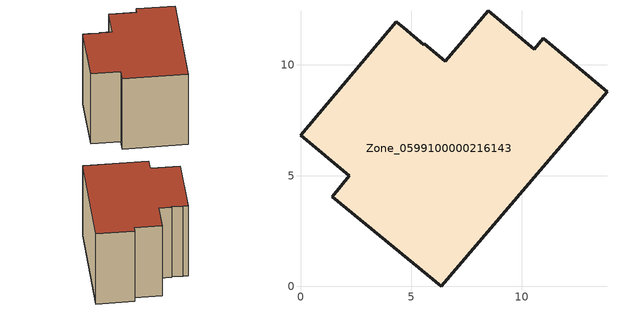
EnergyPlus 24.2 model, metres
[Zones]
Zone_0599100000216143
 floor ground (C_G): 6.54,10.16 8.48,12.45 10.56,10.71 10.96,11.2 13.84,8.79 6.36,0 1.43,4.06 2.21,4.99 0,6.83 4.31,11.95 4.67,11.68 5.57,10.92 5.59,10.97 z0
 wall outside (C_F): 2.21,4.99 1.43,4.06 6.36,0 13.84,8.79 10.96,11.2 10.56,10.71 8.48,12.45 6.54,10.16 5.59,10.97 5.57,10.92 4.67,11.68 4.31,11.95 0,6.83 2.21,4.99 z0:8.18
 roof outside (C_R): 4.67,11.68 4.31,11.95 0,6.83 2.21,4.99 1.43,4.06 6.36,0 13.84,8.79 10.96,11.2 10.56,10.71 8.48,12.45 6.54,10.16 5.59,10.97 5.57,10.92 z8.18
[BUILDING]
Pand.0599100000216143: North Axis=0; Terrain=City; Loads Convergence Tolerance Value=0.04; Temperature Convergence Tolerance Value=0.4; Solar Distribution=FullExterior; Maximum Number of Warmup Days=25; Minimum Number of Warmup Days=1
[Site:Location]
Rotterdam.The.Hague.AP_ZH_NLD Design_Conditions: Latitude=51.96; Longitude=4.45; Time Zone=1; Elevation=-4.5
[SITE:GROUNDTEMPERATURE:BUILDINGSURFACE]
18, 18, 18, 18, 18, 18, 18, 18, 18, 18, 18, 18
[MATERIAL] Thermal Absorptance=0.9; Solar Absorptance=0.7; Visible Absorptance=0.7
Name | Roughness | Thickness | Conductivity | Density | Specific Heat
G.TC.1946-1964 | MediumSmooth | 0.15 | 1 | 540 | 1210
F.TC.1946-1964 | Rough | 0.3 | 0.857143 | 1920 | 840
R.TC.1946-1964 | MediumRough | 0.2 | 0.235294 | 1500 | 1000
[CONSTRUCTION]
C_G: G.TC.1946-1964
C_F: F.TC.1946-1964
C_R: R.TC.1946-1964
[ZONE]
Zone_0599100000216143: Type=1; Multiplier=1; Ceiling Height=Autocalculate; Volume=Autocalculate; Floor Area=autocalculate; Part of Total Floor Area=Yes
[ZONEINFILTRATION:DESIGNFLOWRATE]
Infil_Zone_0599100000216143: Zone or ZoneList or Space or SpaceList=Zone_0599100000216143; Schedule=AlwaysOn; Design Flow Rate Calculation Method=Flow/Area; Flow Rate per Floor Area=0.003; Constant Term Coefficient=1; Temperature Term Coefficient=0; Velocity Term Coefficient=0; Velocity Squared Term Coefficient=0
[HVACTEMPLATE:ZONE:IDEALLOADSAIRSYSTEM]
Zone_0599100000216143: Maximum Heating Supply Air Temperature=50; Minimum Cooling Supply Air Temperature=13; Maximum Heating Supply Air Humidity Ratio=0.0156; Minimum Cooling Supply Air Humidity Ratio=0.0077; Heating Limit=NoLimit; Cooling Limit=NoLimit; Dehumidification Control Type=ConstantSensibleHeatRatio; Cooling Sensible Heat Ratio=0.7; Dehumidification Setpoint=60; Humidification Control Type=None; Humidification Setpoint=30; Outdoor Air Method=None; Outdoor Air Flow Rate per Person=0.00944; Outdoor Air Flow Rate per Zone Floor Area=0; Outdoor Air Flow Rate per Zone=0; Demand Controlled Ventilation Type=None; Outdoor Air Economizer Type=NoEconomizer; Heat Recovery Type=None; Sensible Heat Recovery Effectiveness=0.7; Latent Heat Recovery Effectiveness=0.65
[ZONECONTROL:THERMOSTAT]
ThermostatControl_Zone_0599100000216143: Zone or ZoneList=Zone_0599100000216143; Control Type Schedule=DualSetpointControlType; Control 1=Thermostat_Zone_0599100000216143; Temperature Difference Between Cutout And Setpoint=0
[THERMOSTATSETPOINT:DUALSETPOINT]
Thermostat_Zone_0599100000216143: Heating Setpoint Temperature Schedule=HeatingSetpoint_Zone_0599100000216143; Cooling Setpoint Temperature Schedule=CoolingSetpoint_Zone_0599100000216143
[SCHEDULE:COMPACT]
HeatingSetpoint_Zone_0599100000216143: Through: 12/31, For: AllDays, Until: 24:00, 21
CoolingSetpoint_Zone_0599100000216143: Through: 12/31, For: AllDays, Until: 24:00, 24
DualSetpointControlType: Through: 12/31, For: AllDays, Until: 24:00, 4
AlwaysOn: Through: 12/31, For: AllDays, Until: 24:00, 1
